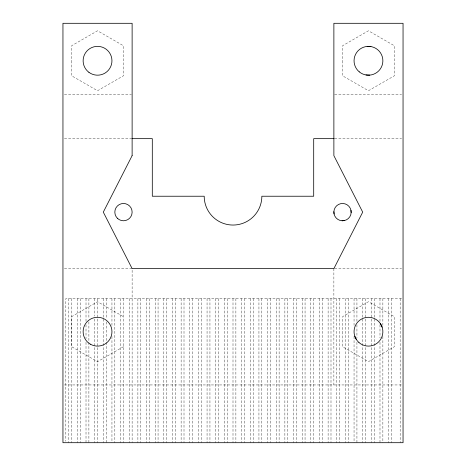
<?xml version="1.0" encoding="UTF-8"?>
<svg xmlns="http://www.w3.org/2000/svg" width="466" height="466" viewBox="0 0 466 466"><rect width="100%" height="100%" fill="white"/><g stroke="black" fill="none" stroke-linecap="round" stroke-linejoin="round"><path stroke-width="0.35" stroke-dasharray="2.33 1.75" d="M123.496 346.675L97.54 361.663L71.578 346.675L71.578 316.705L97.54 301.718L123.496 316.705M64.407 94.627L131.395 94.627M334.605 94.627L401.593 94.627M64.407 138.658L131.395 138.658M334.605 138.658L401.593 138.658M64.407 268.614L132.123 268.614L132.123 442.7M334.605 268.614L401.593 268.614M401.605 298.595L65.834 298.595L65.834 441.244M64.407 384.951L401.593 384.951M400.166 298.595L400.166 442.7M391.516 298.595L391.516 442.7M388.638 298.595L388.638 442.7M382.871 298.595L382.871 326.975M382.871 336.44L382.871 442.7M379.988 298.595L379.988 321.884M379.988 324.796L379.988 337.897M379.988 342.26L379.988 442.7M374.227 298.595L374.227 442.7M371.344 298.595L371.344 442.7M365.577 298.595L365.577 442.7M362.699 298.595L362.699 442.7M356.933 298.595L356.933 321.884M356.933 324.796L356.933 337.897M356.933 342.26L356.933 442.7M354.049 298.595L354.049 326.252M354.049 336.44L354.049 442.7M348.288 298.595L348.288 442.7M345.405 298.595L345.405 442.7M339.638 298.595L339.638 442.7M336.755 298.595L336.755 442.7M333.877 268.614L333.877 384.951M330.994 298.595L330.994 442.7M328.111 298.595L328.111 442.7M322.344 298.595L322.344 442.7M319.466 298.595L319.466 442.7M313.7 298.595L313.7 442.7M310.816 298.595L310.816 442.7M305.055 298.595L305.055 442.7M302.172 298.595L302.172 442.7M296.405 298.595L296.405 442.7M293.528 298.595L293.528 442.7M287.761 298.595L287.761 442.7M284.877 298.595L284.877 442.7M279.117 298.595L279.117 442.7M276.233 298.595L276.233 442.7M270.466 298.595L270.466 442.7M267.583 298.595L267.583 442.7M261.822 298.595L261.822 442.7M258.939 298.595L258.939 442.7M253.178 298.595L253.178 442.7M250.294 298.595L250.294 442.7M244.528 298.595L244.528 442.7M241.644 298.595L241.644 442.7M235.883 298.595L235.883 442.7M233 298.595L233 442.7M227.233 298.595L227.233 442.7M224.356 298.595L224.356 442.7M218.589 298.595L218.589 442.7M215.706 298.595L215.706 442.7M209.945 298.595L209.945 442.7M207.061 298.595L207.061 442.7M201.295 298.595L201.295 442.7M198.417 298.595L198.417 442.7M192.65 298.595L192.65 442.7M189.767 298.595L189.767 442.7M184.006 298.595L184.006 442.7M181.123 298.595L181.123 442.7M175.356 298.595L175.356 442.7M172.472 298.595L172.472 442.7M166.712 298.595L166.712 442.7M163.828 298.595L163.828 442.7M158.061 298.595L158.061 442.7M155.184 298.595L155.184 442.7M149.417 298.595L149.417 442.7M146.534 298.595L146.534 442.7M140.773 298.595L140.773 442.7M137.889 298.595L137.889 442.7M129.245 298.595L129.245 442.7M123.478 298.595L123.478 442.7M120.595 298.595L120.595 442.7M114.834 298.595L114.834 442.7M111.951 298.595L111.951 326.975M111.951 336.44L111.951 442.7M106.184 298.595L106.184 318.971M106.184 321.884L106.184 442.7M103.301 298.595L103.301 442.7M97.54 298.595L97.54 442.7M94.656 298.595L94.656 316.059M94.656 318.971L94.656 442.7M88.895 298.595L88.895 318.971M88.895 321.884L88.895 442.7M86.012 298.595L86.012 321.884M86.012 324.796L86.012 338.625M86.012 342.26L86.012 442.7M80.245 298.595L80.245 442.7M77.362 298.595L77.362 442.7M71.601 298.595L71.601 442.7M68.718 298.595L68.718 442.7M71.601 60.766L71.578 75.754L97.54 90.742L123.496 75.754L123.496 45.779L97.54 30.791L71.578 45.779L71.601 60.766M342.522 60.766L342.504 75.754L368.46 90.742L394.422 75.754L394.422 45.779L368.46 30.791L342.504 45.779L342.522 60.766M342.522 331.687L342.504 346.675L368.46 361.663L394.422 346.675L394.422 316.705L368.46 301.718L342.504 316.705L342.522 331.687"/><path stroke-width="0.7" d="M342.073 220.762L344.322 220.587M131.96 138.658L152.3 138.658L152.3 196.227L204.201 196.227A28.822 28.822 0 0 0 233.023 225.049A28.822 28.822 0 0 0 261.845 196.227L313.7 196.227L313.7 138.658L334.04 138.658M367.15 46.419L370.913 46.565M366.014 74.968L369.771 75.119M380.472 323.724L382.12 327.103M354.801 336.277L356.455 339.656M350.98 210.329L351.154 212.578A8.644 8.644 0 0 1 337.815 219.381A8.644 8.644 0 0 1 338.596 204.423A8.644 8.644 0 0 1 351.154 212.578M333.889 211.675L334.064 213.929M132.123 155.644L103.301 212.129L132.123 268.614L333.877 268.614L362.699 212.129L333.877 155.644L333.877 23.3L403.049 23.3L403.049 442.7L62.951 442.7L62.951 23.3L132.123 23.3L132.123 155.644M117.362 218.239A8.644 8.644 0 0 0 131.831 214.366A8.644 8.644 0 0 0 121.242 203.776A8.644 8.644 0 0 0 117.362 218.239M88.93 72.329A14.411 14.411 0 0 0 111.852 62.444A14.411 14.411 0 0 0 91.831 47.538A14.411 14.411 0 0 0 88.93 72.329M90.334 344.17A14.411 14.411 0 0 0 111.951 331.687A14.411 14.411 0 0 0 90.334 319.21A14.411 14.411 0 0 0 90.334 344.17M358.925 342.493A14.411 14.411 0 0 0 382.586 334.547A14.411 14.411 0 0 0 363.876 318.028A14.411 14.411 0 0 0 358.925 342.493M359.239 71.84A14.411 14.411 0 0 0 382.662 63.219A14.411 14.411 0 0 0 363.48 47.247A14.411 14.411 0 0 0 359.239 71.84"/></g></svg>
